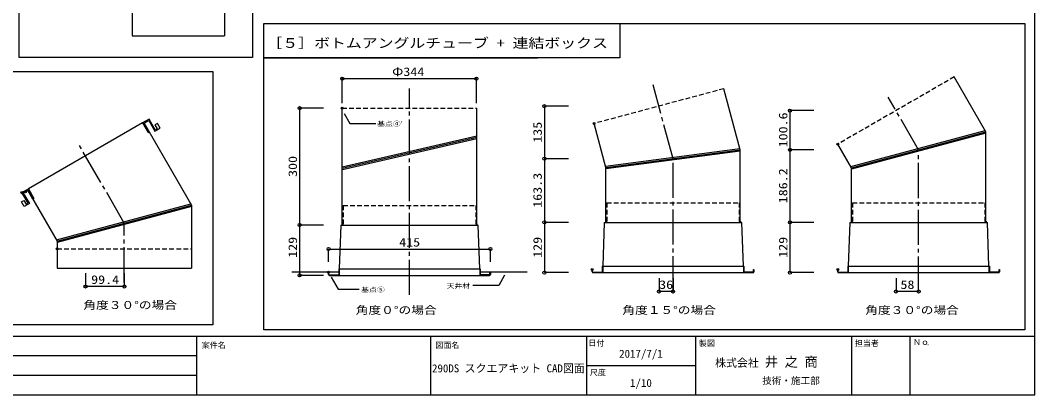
# Model space of a CAD drawing. Units: millimetres at full size, sheet at 1:10. Extents: x -2000 to 2000, y -1400 to 1400.
# Drawn here: x -602 to 2000, y -1400 to -439 of the extents above; entities that cross this region are included whole.
import ezdxf
from ezdxf.enums import TextEntityAlignment as Align

# ---------------------------------------------------------------- set-up
doc = ezdxf.new("R2010")
doc.units = ezdxf.units.MM
doc.header["$LTSCALE"] = 10
doc.header["$PDMODE"] = 32
doc.header["$PDSIZE"] = 5
doc.linetypes.add('CHAIN2', pattern=[12, 9, -1, 1, -1])
doc.linetypes.add('DASHED1', pattern=[1.8, 1.2, -0.6])
for name, color, linetype in [('0-3_ドーム', 7, 'Continuous'), ('0-4_文字', 7, 'Continuous'), ('8-0', 7, 'Continuous'), ('F-F', 7, 'Continuous')]:
    doc.layers.add(name, color=color, linetype=linetype)
doc.styles.add('ＭＳ ゴシック', font='')
doc.styles.get('ＭＳ ゴシック').set_extended_font_data('MS Gothic')

msp = doc.modelspace()

# ---------------------------------------------------------------- linework, layer by layer
at = {"layer": '0-3_ドーム'}
for p, q in [((22.61, -1233.58), (22.61, -447.87)), ((1974.61, -447.87), (1974.61, -1233.58)), ((22.61, -535.87), (724.61, -535.87)), ((223.7, -651.75), (223.7, -588.85)), ((223.7, -589.03), (567.7, -589.03)), ((567.7, -651.75), (567.7, -588.85)), ((175.76, -664.79), (114.07, -664.79)), ((114.25, -664.79), (114.25, -1093.79)), ((803.76, -659.63), (742.07, -659.63)), ((742.25, -659.63), (742.25, -794.63)), ((1433.76, -671.06), (1372.07, -671.06)), ((1372.25, -671.06), (1372.25, -771.66)), ((-288.4, -702.81), (-581.4, -871.98)), ((1433.69, -771.66), (1372.01, -771.66)), ((1433.69, -771.66), (1372.07, -771.66)), ((1372.19, -771.66), (1372.19, -1086.86)), ((803.69, -794.63), (742.01, -794.63)), ((803.69, -794.63), (742.07, -794.63)), ((742.19, -794.63), (742.19, -1086.86)), ((803.69, -957.93), (742.01, -957.93)), ((1433.69, -957.86), (1372.01, -957.86)), ((175.76, -964.79), (114.07, -964.79)), ((-434.94, -1088.12), (-434.94, -1122.6)), ((-335.54, -1088.12), (-335.54, -1122.6)), ((214.61, -1085.79), (94.61, -1085.79)), ((697.61, -1085.79), (577.61, -1085.79)), ((803.69, -1086.86), (742.19, -1086.86)), ((1433.69, -1086.86), (1372.19, -1086.86)), ((175.76, -1093.79), (114.25, -1093.79)), ((1036.21, -1101.01), (1036.21, -1135.49)), ((1072.21, -1101.01), (1072.21, -1135.49)), ((1644.21, -1101.01), (1644.21, -1135.49)), ((-335.54, -1122.42), (-434.94, -1122.42)), ((1072.21, -1135.31), (1036.21, -1135.31)), ((1702.21, -1135.31), (1644.21, -1135.31)), ((1974.61, -1233.58), (22.61, -1233.58))]:
    msp.add_line(p, q, dxfattribs=at)
at = {"layer": '0-3_ドーム', "linetype": 'CHAIN2'}
for p, q in [((396.11, -1143.58), (396.11, -614.79)), ((1072.21, -794.57), (1021.47, -605.29)), ((-335.54, -959.49), (-455.25, -752.14)), ((1072.21, -1134.86), (1072.21, -794.57)), ((-335.54, -1111.69), (-335.54, -959.49))]:
    msp.add_line(p, q, dxfattribs=at)
at = {"layer": '0-3_ドーム', "linetype": 'DASHED1'}
msp.add_line((-507.95, -1025.69), (-163.12, -1025.69), dxfattribs=at)
at = {"layer": '0-3_ドーム'}
for points in [[(-604.95, 224.93), (-6.35, 224.93), (-6.35, -535.07), (-604.95, -535.07)], [(-1973.12, -570.69), (-108.12, -570.69), (-108.12, -1220.69), (-1973.12, -1220.69)], [(-272.69, -696.68), (-257.04, -723.78), (-243.57, -716.01), (-250.57, -703.88), (-257.08, -707.64), (-251.35, -717.56), (-256.15, -720.33), (-271.8, -693.23), (-288.4, -702.81), (-274.08, -727.6), (-271.27, -725.97), (-284.31, -703.39)], [(-594.56, -882.51), (-578.91, -909.61), (-592.38, -917.39), (-599.38, -905.27), (-592.87, -901.51), (-587.14, -911.43), (-582.35, -908.66), (-598, -881.56), (-581.4, -871.98), (-567.09, -896.76), (-569.9, -898.39), (-582.94, -875.8)]]:
    msp.add_lwpolyline(points, close=True, dxfattribs=at)
for points in [[(935.4, -447.87), (935.4, -535.87), (22.61, -535.87)], [(228.58, -678.5), (243.17, -703.79), (310.16, -703.79)], [(195.42, -1098.54), (213.32, -1129.54), (267.46, -1129.54)], [(640.26, -1093.58), (625.25, -1119.58), (558.27, -1119.58)]]:
    msp.add_lwpolyline(points, dxfattribs=at)
at = {"layer": '0-3_ドーム', "linetype": 'CHAIN2'}
msp.add_lwpolyline([(1702.21, -1135.49), (1702.21, -771.66), (1624.2, -636.58)], dxfattribs=at)
at = {"layer": '0-3_ドーム'}
for centre in [(223.7, -589.03), (567.7, -589.03), (114.25, -664.79), (742.25, -659.63), (1372.25, -671.06), (1372.19, -771.66), (1372.25, -771.66), (742.19, -794.63), (742.25, -794.63), (114.25, -964.79), (742.19, -957.93), (1372.19, -957.86), (114.25, -1093.79), (742.19, -1086.86), (1372.19, -1086.86), (-434.94, -1122.42), (-335.54, -1122.42), (1036.21, -1135.31), (1072.21, -1135.31), (1644.21, -1135.31), (1702.21, -1135.31)]:
    msp.add_circle(centre, 4, dxfattribs=at)
for p in [(223.71, -664.79), (869.52, -704.27), (1494.8, -757.25), (-598, -881.56), (-588.75, -879.15), (-507.95, -1025.69), (188.61, -1085.79), (864.71, -1078.86), (1494.71, -1078.86)]:
    msp.add_point(p, dxfattribs=at)
at = {"layer": '0-4_文字'}
for p, q in [((188.61, -1058.9), (188.61, -1026.37)), ((188.61, -1026.37), (603.61, -1026.37)), ((603.61, -1058.9), (603.61, -1026.37))]:
    msp.add_line(p, q, dxfattribs=at)
for centre in [(188.61, -1026.37), (603.61, -1026.37)]:
    msp.add_circle(centre, 4, dxfattribs=at)
at = {"layer": '8-0'}
for p, q in [((-2000, -1249.79), (2000, -1249.79)), ((-150.04, -1249.79), (-150.04, -1399.79)), ((449.96, -1249.79), (449.96, -1399.79)), ((849.96, -1249.79), (849.96, -1399.79)), ((1129.96, -1249.79), (1129.96, -1399.79)), ((1529.96, -1249.79), (1529.96, -1399.79)), ((1679.96, -1249.79), (1679.96, -1399.79)), ((-1647.34, -1299.79), (-150.04, -1299.79)), ((849.96, -1324.79), (1129.96, -1324.79)), ((-1647.34, -1349.79), (-150.04, -1349.79))]:
    msp.add_line(p, q, dxfattribs=at)
msp.add_lwpolyline([(-2000, -1400), (2000, -1400), (2000, 1400), (-2000, 1400)], close=True, dxfattribs=at)
at = {"layer": 'F-F'}
for p, q in [((-78.06, -330.07), (-78.06, -479.54)), ((-315.06, -393.58), (-315.06, -479.54)), ((22.61, -447.87), (1974.61, -447.87)), ((-315.06, -479.54), (-78.06, -479.54)), ((1874.61, -725.46), (1793.39, -584.81)), ((1244.61, -771.86), (1202.56, -614.99)), ((223.71, -964.79), (223.71, -664.79)), ((568.51, -964.79), (568.51, -664.79)), ((-284.31, -703.39), (-163.12, -913.29)), ((869.88, -704.17), (869.52, -704.27)), ((899.81, -817.28), (869.52, -704.27)), ((1528.18, -814.81), (1872.86, -722.43)), ((1529.81, -817.86), (1874.61, -725.46)), ((568.51, -736.32), (223.43, -816.35)), ((568.51, -739.79), (223.71, -819.74)), ((568.51, -743.27), (224, -823.16)), ((1874.61, -728.96), (1530.21, -821.27)), ((898.93, -813.99), (1243.27, -768.64)), ((899.81, -817.28), (1244.61, -771.86)), ((1244.15, -775.34), (899.81, -820.7)), ((1495.13, -757.05), (1494.8, -757.25)), ((1529.81, -817.86), (1494.8, -757.25)), ((899.81, -957.86), (899.81, -817.28)), ((1529.81, -957.86), (1529.81, -817.86)), ((-582.94, -875.8), (-507.95, -1005.69)), ((-509.3, -1002.56), (-164.87, -910.27)), ((-507.95, -1005.69), (-163.12, -913.29)), ((-163.12, -916.8), (-507.83, -1009.17)), ((-163.12, -913.29), (-163.12, -1075.69)), ((223.11, -961.79), (223.11, -964.79)), ((223.11, -961.79), (226.11, -961.79)), ((566.11, -961.79), (569.11, -961.79)), ((569.11, -961.79), (569.11, -964.79)), ((895.71, -957.86), (891.71, -1069.86)), ((895.71, -957.86), (1248.71, -957.86)), ((899.21, -954.86), (899.21, -957.86)), ((899.21, -954.86), (902.21, -954.86)), ((1242.21, -954.86), (1245.21, -954.86)), ((1245.21, -954.86), (1245.21, -957.86)), ((1252.71, -1069.86), (1248.71, -957.86)), ((1525.71, -957.86), (1521.71, -1069.86)), ((1525.71, -957.86), (1878.71, -957.86)), ((1529.21, -954.86), (1529.21, -957.86)), ((1529.21, -954.86), (1532.21, -954.86)), ((1872.21, -954.86), (1875.21, -954.86)), ((1875.21, -954.86), (1875.21, -957.86)), ((1882.71, -1069.86), (1878.71, -957.86)), ((-427.85, -987.39), (-427.9, -987.41)), ((219.61, -964.79), (215.61, -1076.79)), ((219.61, -964.79), (572.61, -964.79)), ((223.71, -964.79), (568.51, -964.79)), ((223.71, -964.79), (568.51, -964.79)), ((576.61, -1076.79), (572.61, -964.79)), ((-507.95, -1005.69), (-507.95, -1075.69)), ((-507.95, -1075.69), (-163.12, -1075.69)), ((188.61, -1085.79), (189.61, -1085.79)), ((188.61, -1091.79), (188.61, -1085.79)), ((189.61, -1091.79), (189.61, -1085.79)), ((190.61, -1092.79), (214.61, -1092.79)), ((214.61, -1076.79), (577.61, -1076.79)), ((214.61, -1076.79), (214.61, -1092.79)), ((215.61, -1076.79), (215.61, -1093.79)), ((576.61, -1076.79), (576.61, -1093.79)), ((577.61, -1076.79), (577.61, -1092.79)), ((601.61, -1092.79), (577.61, -1092.79)), ((602.61, -1085.79), (603.61, -1085.79)), ((602.61, -1091.79), (602.61, -1085.79)), ((603.61, -1085.79), (603.61, -1091.79)), ((864.71, -1078.86), (865.71, -1078.86)), ((864.71, -1084.86), (864.71, -1078.86)), ((865.71, -1084.86), (865.71, -1078.86)), ((866.71, -1085.86), (890.71, -1085.86)), ((866.71, -1086.86), (1277.71, -1086.86)), ((890.71, -1069.86), (1253.71, -1069.86)), ((890.71, -1069.86), (890.71, -1085.86)), ((891.71, -1069.86), (891.71, -1086.86)), ((1252.71, -1069.86), (1252.71, -1086.86)), ((1253.71, -1069.86), (1253.71, -1085.86)), ((1277.71, -1085.86), (1253.71, -1085.86)), ((1278.71, -1078.86), (1279.71, -1078.86)), ((1278.71, -1084.86), (1278.71, -1078.86)), ((1279.71, -1078.86), (1279.71, -1084.86)), ((1494.71, -1078.86), (1495.71, -1078.86)), ((1494.71, -1084.86), (1494.71, -1078.86)), ((1495.71, -1084.86), (1495.71, -1078.86)), ((1496.71, -1085.86), (1520.71, -1085.86)), ((1496.71, -1086.86), (1907.71, -1086.86)), ((1520.71, -1069.86), (1883.71, -1069.86)), ((1520.71, -1069.86), (1520.71, -1085.86)), ((1521.71, -1069.86), (1521.71, -1086.86)), ((1882.71, -1069.86), (1882.71, -1086.86)), ((1883.71, -1069.86), (1883.71, -1085.86)), ((1907.71, -1085.86), (1883.71, -1085.86)), ((1908.71, -1078.86), (1909.71, -1078.86)), ((1908.71, -1084.86), (1908.71, -1078.86)), ((1909.71, -1078.86), (1909.71, -1084.86)), ((190.61, -1093.79), (601.61, -1093.79))]:
    msp.add_line(p, q, dxfattribs=at)
at = {"layer": 'F-F', "linetype": 'DASHED1'}
for p, q in [((1793.39, -584.81), (1494.8, -757.25)), ((1202.56, -614.99), (869.52, -704.27)), ((223.71, -664.79), (568.51, -664.79)), ((902.21, -907.86), (902.21, -957.86)), ((1532.21, -907.86), (1532.21, -957.86)), ((226.11, -914.79), (226.11, -964.79))]:
    msp.add_line(p, q, dxfattribs=at)
at = {"layer": 'F-F'}
for points in [[(1529.81, -957.86), (1874.61, -957.86), (1874.61, -725.46)], [(899.81, -957.86), (1244.61, -957.86), (1244.61, -771.86)]]:
    msp.add_lwpolyline(points, dxfattribs=at)
at = {"layer": 'F-F', "linetype": 'DASHED1'}
for points in [[(902.21, -907.86), (1242.21, -907.86), (1242.21, -957.86)], [(1532.21, -907.86), (1872.21, -907.86), (1872.21, -957.86)], [(226.11, -914.79), (566.11, -914.79), (566.11, -964.79)]]:
    msp.add_lwpolyline(points, dxfattribs=at)
at = {"layer": 'F-F'}
for centre, radius, start, end in [((190.61, -1091.79), 2, 180, 270), ((190.61, -1091.79), 1, 180, 270), ((601.61, -1091.79), 1, 270, 0), ((601.61, -1091.79), 2, 270, 0), ((866.71, -1084.86), 2, 180, 270), ((866.71, -1084.86), 1, 180, 270), ((1277.71, -1084.86), 1, 270, 0), ((1277.71, -1084.86), 2, 270, 0), ((1496.71, -1084.86), 2, 180, 270), ((1496.71, -1084.86), 1, 180, 270), ((1907.71, -1084.86), 1, 270, 0), ((1907.71, -1084.86), 2, 270, 0)]:
    msp.add_arc(centre, radius, start, end, dxfattribs=at)

# ---------------------------------------------------------------- texts
at = {"layer": '0-3_ドーム', "style": 'ＭＳ ゴシック', "width": 1.2}
for s, height, p in [('［５］ボトムアングルチューブ + 連結ボックス', 24.89, (29.25, -517.64)), ('Φ344', 21.99, (351.58, -588.94)), ('基点④’', 11.94, (313.16, -714.56)), ('99.4', 21.99, (-420.53, -1122.33)), ('天井材', 11.94, (491.55, -1130.35)), ('36', 21.99, (1036.56, -1135.22)), ('58', 21.99, (1655.56, -1135.22)), ('基点⑤', 11.94, (272.3, -1140.32)), ('角度３０°の場合', 19.9, (-440.42, -1185.97)), ('角度０°の場合', 19.9, (258.3, -1198.86)), ('角度１５°の場合', 19.9, (942.14, -1198.86)), ('角度３０°の場合', 19.9, (1565.31, -1198.86))]:
    msp.add_text(s, height=height, dxfattribs=at).set_placement(p, align=Align.BOTTOM_LEFT)
for s, p in [('135', (742.16, -753.6)), ('100.6', (1372.16, -765.48)), ('300', (114.16, -841.26)), ('186.2', (1372.1, -908.88)), ('163.3', (742.1, -920.4))]:
    msp.add_text(s, height=21.99, rotation=90, dxfattribs=at).set_placement(p, align=Align.BOTTOM_LEFT)
at = {"layer": '0-4_文字', "style": 'ＭＳ ゴシック', "width": 1.2}
msp.add_text('415', height=21.99, dxfattribs=at).set_placement((369.64, -1026.37), align=Align.BOTTOM_LEFT)
at = {"layer": '8-0', "style": 'ＭＳ ゴシック'}
for s, height, p in [('案件名', 14.66, (-136.68, -1284.57)), ('図面名', 14.66, (462.45, -1284.57)), ('日付', 14.66, (855.13, -1279.18)), ('製図', 14.66, (1138.51, -1279.76)), ('担当者', 14.66, (1538.7, -1279.76)), ('Ｎｏ', 14.66, (1687.74, -1276.77)), ('.', 12.45, (1721.69, -1276.77)), ('2017/7/1', 20.53, (933.96, -1311.29)), ('井 之 商', 24.93, (1307.66, -1335.54)), ('290DS スクエアキット CAD図面', 20.53, (453.96, -1348.79)), ('株式会社', 20.53, (1180.14, -1334.61)), ('尺度', 14.66, (858.89, -1354.76)), ('技術・施工部', 17.6, (1300.95, -1378.12)), ('1/10', 20.53, (961.96, -1386.29))]:
    msp.add_text(s, height=height, dxfattribs=at).set_placement(p, align=Align.BOTTOM_LEFT)
at = {"layer": 'F-F', "style": 'ＭＳ ゴシック', "width": 1.2}
for p in [(114.25, -1048.83), (742.19, -1048.83), (1372.19, -1048.83)]:
    msp.add_text('129', height=21.99, rotation=90, dxfattribs=at).set_placement(p, align=Align.BOTTOM_LEFT)

doc.saveas('drawing.dxf')
